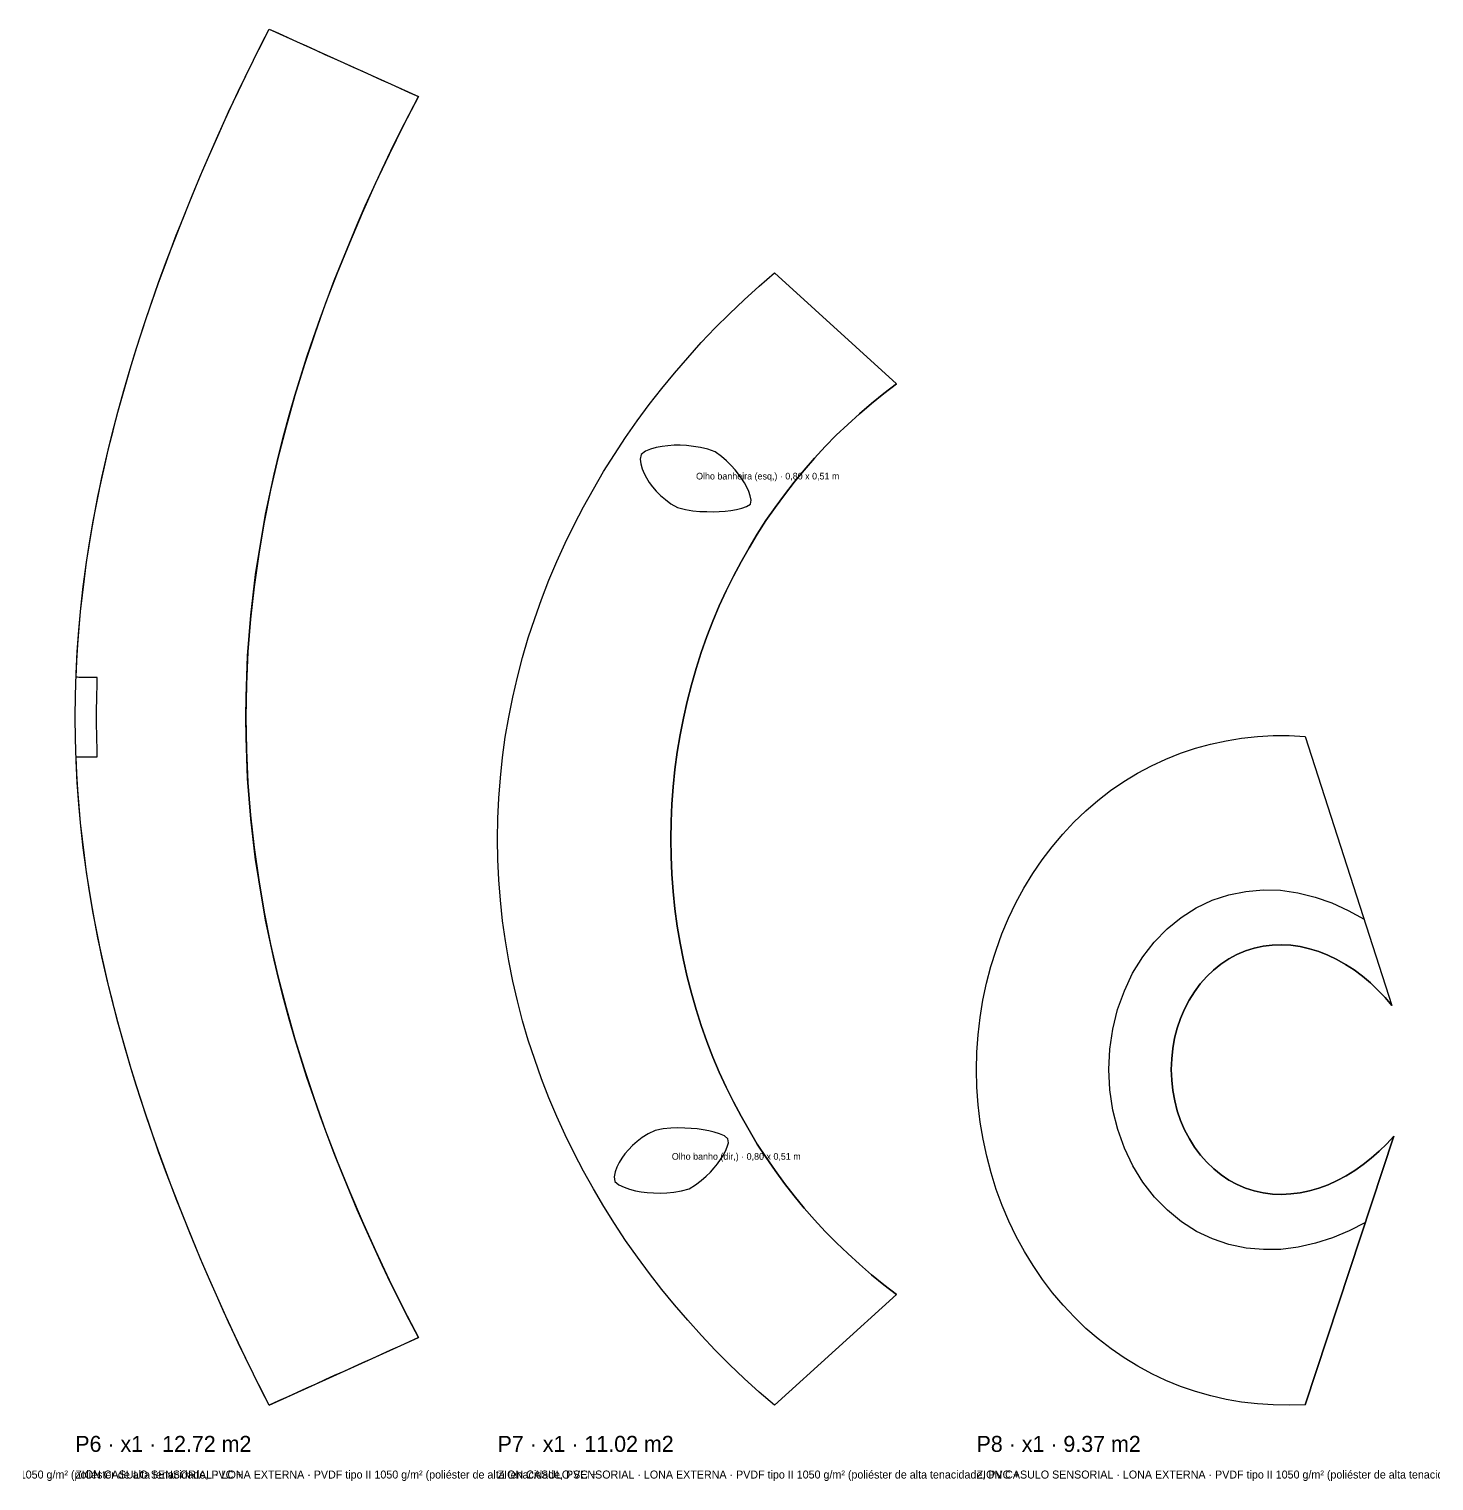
# Model space of a CAD drawing. Header units: metres. Extents: x 0 to 50.3, y -0.6 to 11.6.
# Drawn here: x 14.43 to 24.96, y -0.57 to 10.32 of the extents above; entities that cross this region are included whole.
import ezdxf

# ---------------------------------------------------------------- set-up
doc = ezdxf.new("R2010")
doc.units = ezdxf.units.M
for name, color, linetype in [('BOLSA', 30, 'Continuous'), ('CLAMP', 1, 'Continuous'), ('CONTORNO', 7, 'Continuous'), ('KEDER', 5, 'Continuous'), ('LINHA', 8, 'Continuous'), ('RECORTE', 3, 'Continuous'), ('TEXTO', 2, 'Continuous')]:
    doc.layers.add(name, color=color, linetype=linetype)

msp = doc.modelspace()

# ---------------------------------------------------------------- linework, layer by layer
at = {"layer": 'BOLSA'}
msp.add_lwpolyline([(24.665, 2.017), (24.611, 1.96), (24.554, 1.905), (24.495, 1.854), (24.434, 1.805), (24.371, 1.761), (24.306, 1.721), (24.24, 1.685), (24.172, 1.654), (24.103, 1.629), (24.033, 1.608), (23.963, 1.594), (23.893, 1.585), (23.823, 1.581), (23.754, 1.584), (23.685, 1.593), (23.618, 1.608), (23.552, 1.629), (23.489, 1.656), (23.428, 1.689), (23.369, 1.728), (23.314, 1.772), (23.262, 1.822), (23.214, 1.876), (23.17, 1.935), (23.131, 1.998), (23.096, 2.065), (23.066, 2.136), (23.041, 2.209), (23.022, 2.284), (23.008, 2.361), (22.999, 2.439), (22.996, 2.518), (22.999, 2.597), (23.007, 2.675), (23.021, 2.752), (23.041, 2.827), (23.065, 2.901), (23.095, 2.971), (23.13, 3.038), (23.169, 3.101), (23.213, 3.16), (23.261, 3.215), (23.313, 3.264), (23.368, 3.308), (23.427, 3.347), (23.488, 3.38), (23.551, 3.407), (23.617, 3.428), (23.684, 3.442), (23.753, 3.451), (23.822, 3.453), (23.892, 3.45), (23.962, 3.44), (24.032, 3.424), (24.102, 3.403), (24.17, 3.376), (24.237, 3.344), (24.303, 3.306), (24.367, 3.265), (24.429, 3.218), (24.488, 3.168), (24.545, 3.114), (24.599, 3.057), (24.65, 2.997)], dxfattribs=at)
at = {"layer": 'CLAMP'}
for points in [[(14.944, 4.864), (14.944, 4.879), (14.943, 4.893), (14.943, 4.908), (14.943, 4.923), (14.942, 4.938), (14.942, 4.953), (14.941, 4.968), (14.941, 4.983), (14.94, 4.997), (14.94, 5.012), (14.94, 5.027), (14.94, 5.042), (14.94, 5.057), (14.939, 5.072), (14.939, 5.086), (14.939, 5.101), (14.939, 5.116), (14.939, 5.131), (14.939, 5.146), (14.939, 5.161), (14.939, 5.175), (14.939, 5.19), (14.939, 5.205), (14.939, 5.22), (14.939, 5.235), (14.939, 5.25), (14.94, 5.264), (14.94, 5.279), (14.94, 5.294), (14.94, 5.309), (14.94, 5.324), (14.941, 5.339), (14.941, 5.354), (14.942, 5.368), (14.942, 5.383), (14.943, 5.398), (14.943, 5.413), (14.943, 5.428), (14.944, 5.443), (14.944, 5.457), (14.785, 5.46)], [(14.944, 4.864), (14.785, 4.861)]]:
    msp.add_lwpolyline(points, dxfattribs=at)
at = {"layer": 'CONTORNO'}
for points in [[(16.232, 0), (16.173, 0.116), (16.115, 0.233), (16.057, 0.35), (16.001, 0.468), (15.945, 0.587), (15.891, 0.705), (15.837, 0.825), (15.784, 0.944), (15.733, 1.064), (15.682, 1.184), (15.632, 1.305), (15.584, 1.426), (15.536, 1.547), (15.49, 1.669), (15.445, 1.79), (15.4, 1.912), (15.358, 2.034), (15.316, 2.156), (15.275, 2.278), (15.236, 2.401), (15.199, 2.523), (15.162, 2.646), (15.127, 2.768), (15.094, 2.891), (15.062, 3.014), (15.031, 3.137), (15.002, 3.26), (14.975, 3.383), (14.949, 3.506), (14.926, 3.629), (14.903, 3.752), (14.883, 3.875), (14.864, 3.999), (14.847, 4.122), (14.832, 4.245), (14.819, 4.368), (14.807, 4.492), (14.798, 4.615), (14.79, 4.738), (14.785, 4.861), (14.795, 4.862), (14.805, 4.862), (14.815, 4.862), (14.825, 4.862), (14.835, 4.862), (14.845, 4.862), (14.855, 4.863), (14.864, 4.863), (14.874, 4.863), (14.884, 4.863), (14.894, 4.863), (14.904, 4.863), (14.914, 4.863), (14.924, 4.864), (14.934, 4.864), (14.944, 4.864), (14.944, 4.879), (14.943, 4.893), (14.943, 4.908), (14.943, 4.923), (14.942, 4.938), (14.942, 4.953), (14.941, 4.968), (14.941, 4.983), (14.94, 4.997), (14.94, 5.012), (14.94, 5.027), (14.94, 5.042), (14.94, 5.057), (14.939, 5.072), (14.939, 5.086), (14.939, 5.101), (14.939, 5.116), (14.939, 5.131), (14.939, 5.146), (14.939, 5.161), (14.939, 5.175), (14.939, 5.19), (14.939, 5.205), (14.939, 5.22), (14.939, 5.235), (14.939, 5.25), (14.94, 5.264), (14.94, 5.279), (14.94, 5.294), (14.94, 5.309), (14.94, 5.324), (14.941, 5.339), (14.941, 5.354), (14.942, 5.368), (14.942, 5.383), (14.943, 5.398), (14.943, 5.413), (14.943, 5.428), (14.944, 5.443), (14.944, 5.457), (14.934, 5.458), (14.924, 5.458), (14.914, 5.458), (14.904, 5.458), (14.894, 5.458), (14.884, 5.458), (14.874, 5.458), (14.864, 5.459), (14.855, 5.459), (14.845, 5.459), (14.835, 5.459), (14.825, 5.459), (14.815, 5.459), (14.805, 5.459), (14.795, 5.46), (14.785, 5.46), (14.79, 5.583), (14.798, 5.706), (14.807, 5.83), (14.819, 5.953), (14.832, 6.076), (14.847, 6.199), (14.864, 6.323), (14.883, 6.446), (14.903, 6.569), (14.926, 6.692), (14.949, 6.815), (14.975, 6.938), (15.002, 7.061), (15.031, 7.184), (15.062, 7.307), (15.094, 7.43), (15.127, 7.553), (15.162, 7.675), (15.198, 7.798), (15.236, 7.921), (15.275, 8.043), (15.316, 8.165), (15.357, 8.287), (15.4, 8.409), (15.445, 8.531), (15.49, 8.653), (15.536, 8.774), (15.584, 8.895), (15.632, 9.016), (15.682, 9.137), (15.733, 9.257), (15.784, 9.377), (15.837, 9.497), (15.891, 9.616), (15.945, 9.735), (16.001, 9.853), (16.057, 9.971), (16.115, 10.088), (16.173, 10.205), (16.232, 10.321), (16.302, 10.289), (16.372, 10.258), (16.442, 10.226), (16.512, 10.194), (16.582, 10.163), (16.651, 10.131), (16.721, 10.099), (16.791, 10.068), (16.861, 10.036), (16.931, 10.004), (17.001, 9.973), (17.071, 9.941), (17.141, 9.909), (17.211, 9.878), (17.281, 9.846), (17.351, 9.814), (17.239, 9.599), (17.132, 9.381), (17.028, 9.161), (16.929, 8.94), (16.834, 8.716), (16.743, 8.491), (16.656, 8.264), (16.574, 8.035), (16.497, 7.804), (16.425, 7.572), (16.359, 7.337), (16.298, 7.101), (16.243, 6.863), (16.195, 6.623), (16.154, 6.382), (16.12, 6.139), (16.093, 5.895), (16.073, 5.651), (16.062, 5.406), (16.057, 5.161), (16.062, 4.915), (16.073, 4.67), (16.093, 4.426), (16.12, 4.182), (16.154, 3.94), (16.195, 3.698), (16.243, 3.459), (16.298, 3.22), (16.359, 2.984), (16.425, 2.749), (16.497, 2.517), (16.574, 2.286), (16.656, 2.057), (16.743, 1.83), (16.834, 1.605), (16.929, 1.382), (17.029, 1.16), (17.132, 0.94), (17.239, 0.723), (17.351, 0.507), (17.281, 0.475), (17.211, 0.443), (17.141, 0.412), (17.071, 0.38), (17.001, 0.348), (16.931, 0.317), (16.861, 0.285), (16.791, 0.253), (16.721, 0.222), (16.651, 0.19), (16.582, 0.158), (16.512, 0.127), (16.442, 0.095), (16.372, 0.063), (16.302, 0.032)], [(20.021, 0), (19.906, 0.099), (19.794, 0.201), (19.684, 0.306), (19.577, 0.414), (19.473, 0.524), (19.371, 0.637), (19.272, 0.752), (19.176, 0.869), (19.083, 0.989), (18.993, 1.111), (18.905, 1.236), (18.822, 1.362), (18.741, 1.491), (18.663, 1.622), (18.589, 1.755), (18.519, 1.89), (18.452, 2.027), (18.389, 2.166), (18.33, 2.306), (18.274, 2.448), (18.223, 2.592), (18.175, 2.738), (18.132, 2.884), (18.094, 3.032), (18.059, 3.181), (18.029, 3.332), (18.004, 3.483), (17.983, 3.634), (17.966, 3.787), (17.954, 3.94), (17.947, 4.093), (17.945, 4.246), (17.947, 4.4), (17.954, 4.553), (17.966, 4.706), (17.982, 4.858), (18.003, 5.01), (18.029, 5.161), (18.059, 5.311), (18.093, 5.46), (18.132, 5.608), (18.175, 5.755), (18.223, 5.901), (18.274, 6.044), (18.329, 6.187), (18.389, 6.327), (18.452, 6.466), (18.519, 6.603), (18.589, 6.738), (18.663, 6.871), (18.74, 7.002), (18.821, 7.131), (18.905, 7.257), (18.992, 7.382), (19.082, 7.504), (19.176, 7.624), (19.272, 7.741), (19.371, 7.856), (19.472, 7.969), (19.577, 8.079), (19.684, 8.186), (19.794, 8.291), (19.906, 8.393), (20.021, 8.492), (20.936, 7.661), (20.841, 7.588), (20.748, 7.513), (20.658, 7.436), (20.57, 7.356), (20.484, 7.274), (20.402, 7.19), (20.321, 7.103), (20.244, 7.014), (20.168, 6.923), (20.095, 6.829), (20.025, 6.733), (19.957, 6.635), (19.892, 6.534), (19.83, 6.431), (19.77, 6.326), (19.713, 6.218), (19.658, 6.108), (19.607, 5.996), (19.559, 5.881), (19.514, 5.765), (19.472, 5.646), (19.433, 5.526), (19.398, 5.403), (19.366, 5.279), (19.338, 5.154), (19.313, 5.027), (19.292, 4.898), (19.275, 4.769), (19.261, 4.639), (19.251, 4.509), (19.246, 4.378), (19.244, 4.246), (19.246, 4.115), (19.252, 3.984), (19.261, 3.854), (19.275, 3.724), (19.292, 3.594), (19.313, 3.466), (19.338, 3.339), (19.366, 3.214), (19.398, 3.09), (19.433, 2.967), (19.472, 2.847), (19.514, 2.728), (19.559, 2.611), (19.607, 2.497), (19.659, 2.385), (19.713, 2.275), (19.77, 2.167), (19.83, 2.062), (19.892, 1.959), (19.958, 1.858), (20.025, 1.76), (20.096, 1.664), (20.169, 1.57), (20.244, 1.479), (20.322, 1.39), (20.402, 1.303), (20.485, 1.219), (20.57, 1.137), (20.658, 1.057), (20.748, 0.979), (20.841, 0.904), (20.936, 0.831)], [(23.999, 0.004), (23.879, 0), (23.759, 0.002), (23.641, 0.01), (23.523, 0.024), (23.406, 0.044), (23.291, 0.07), (23.177, 0.103), (23.066, 0.141), (22.956, 0.186), (22.849, 0.236), (22.744, 0.293), (22.642, 0.355), (22.544, 0.423), (22.448, 0.497), (22.356, 0.576), (22.269, 0.661), (22.185, 0.75), (22.105, 0.844), (22.03, 0.943), (21.959, 1.047), (21.894, 1.154), (21.833, 1.265), (21.778, 1.38), (21.728, 1.498), (21.684, 1.619), (21.645, 1.742), (21.612, 1.868), (21.585, 1.995), (21.564, 2.124), (21.549, 2.254), (21.539, 2.385), (21.536, 2.516), (21.539, 2.648), (21.548, 2.778), (21.563, 2.909), (21.584, 3.037), (21.611, 3.165), (21.644, 3.291), (21.682, 3.414), (21.726, 3.535), (21.776, 3.653), (21.831, 3.768), (21.891, 3.879), (21.957, 3.987), (22.027, 4.09), (22.102, 4.189), (22.182, 4.284), (22.266, 4.373), (22.354, 4.457), (22.446, 4.536), (22.541, 4.61), (22.64, 4.678), (22.742, 4.74), (22.847, 4.796), (22.955, 4.846), (23.065, 4.89), (23.177, 4.927), (23.29, 4.959), (23.406, 4.984), (23.523, 5.003), (23.641, 5.015), (23.76, 5.022), (23.879, 5.022), (23.999, 5.016), (24.65, 2.997), (24.599, 3.057), (24.545, 3.114), (24.488, 3.168), (24.429, 3.218), (24.367, 3.265), (24.303, 3.306), (24.237, 3.344), (24.17, 3.376), (24.102, 3.403), (24.032, 3.424), (23.962, 3.44), (23.892, 3.45), (23.822, 3.453), (23.753, 3.451), (23.684, 3.442), (23.617, 3.428), (23.551, 3.407), (23.488, 3.38), (23.427, 3.347), (23.368, 3.308), (23.313, 3.264), (23.261, 3.215), (23.213, 3.16), (23.169, 3.101), (23.13, 3.038), (23.095, 2.971), (23.065, 2.901), (23.041, 2.827), (23.021, 2.752), (23.007, 2.675), (22.999, 2.597), (22.996, 2.518), (22.999, 2.439), (23.008, 2.361), (23.022, 2.284), (23.041, 2.209), (23.066, 2.136), (23.096, 2.065), (23.131, 1.998), (23.17, 1.935), (23.214, 1.876), (23.262, 1.822), (23.314, 1.772), (23.369, 1.728), (23.428, 1.689), (23.489, 1.656), (23.552, 1.629), (23.618, 1.608), (23.685, 1.593), (23.754, 1.584), (23.823, 1.581), (23.893, 1.585), (23.963, 1.594), (24.033, 1.608), (24.103, 1.629), (24.172, 1.654), (24.24, 1.685), (24.306, 1.721), (24.371, 1.761), (24.434, 1.805), (24.495, 1.854), (24.554, 1.905), (24.611, 1.96), (24.665, 2.017)]]:
    msp.add_lwpolyline(points, close=True, dxfattribs=at)
at = {"layer": 'KEDER'}
for points in [[(16.232, 0), (16.154, 0.154), (16.077, 0.309), (16.002, 0.465), (15.928, 0.622), (15.857, 0.78), (15.787, 0.939), (15.718, 1.098), (15.652, 1.257), (15.587, 1.418), (15.524, 1.578), (15.463, 1.739), (15.404, 1.901), (15.347, 2.063), (15.293, 2.225), (15.24, 2.387), (15.19, 2.549), (15.143, 2.712), (15.098, 2.875), (15.056, 3.037), (15.016, 3.2), (14.979, 3.364), (14.945, 3.527), (14.914, 3.69), (14.886, 3.853), (14.861, 4.017), (14.839, 4.18), (14.821, 4.343), (14.806, 4.507), (14.794, 4.67), (14.785, 4.834), (14.78, 4.997), (14.779, 5.161), (14.78, 5.324), (14.785, 5.488), (14.794, 5.651), (14.806, 5.814), (14.821, 5.978), (14.839, 6.141), (14.861, 6.305), (14.886, 6.468), (14.914, 6.631), (14.945, 6.794), (14.979, 6.958), (15.016, 7.121), (15.056, 7.284), (15.098, 7.447), (15.143, 7.609), (15.19, 7.772), (15.24, 7.934), (15.293, 8.097), (15.347, 8.259), (15.404, 8.42), (15.463, 8.582), (15.524, 8.743), (15.587, 8.903), (15.652, 9.064), (15.718, 9.223), (15.787, 9.383), (15.857, 9.541), (15.928, 9.699), (16.002, 9.856), (16.077, 10.012), (16.154, 10.167), (16.232, 10.321)], [(16.232, 10.321), (17.351, 9.814)], [(17.351, 0.507), (17.281, 0.641), (17.212, 0.777), (17.145, 0.913), (17.08, 1.05), (17.016, 1.188), (16.954, 1.326), (16.893, 1.465), (16.834, 1.605), (16.776, 1.745), (16.721, 1.887), (16.667, 2.029), (16.615, 2.171), (16.564, 2.315), (16.516, 2.459), (16.469, 2.604), (16.425, 2.749), (16.383, 2.896), (16.343, 3.043), (16.305, 3.191), (16.27, 3.339), (16.237, 3.488), (16.206, 3.638), (16.179, 3.789), (16.154, 3.94), (16.131, 4.091), (16.112, 4.243), (16.095, 4.395), (16.082, 4.548), (16.071, 4.701), (16.064, 4.854), (16.059, 5.007), (16.057, 5.161), (16.059, 5.314), (16.064, 5.467), (16.071, 5.62), (16.082, 5.773), (16.095, 5.926), (16.112, 6.078), (16.131, 6.23), (16.154, 6.382), (16.179, 6.533), (16.206, 6.683), (16.237, 6.833), (16.27, 6.982), (16.305, 7.13), (16.343, 7.278), (16.383, 7.425), (16.425, 7.572), (16.469, 7.717), (16.516, 7.862), (16.564, 8.007), (16.615, 8.15), (16.667, 8.293), (16.721, 8.435), (16.776, 8.576), (16.834, 8.716), (16.893, 8.856), (16.953, 8.995), (17.016, 9.134), (17.08, 9.271), (17.145, 9.408), (17.212, 9.544), (17.281, 9.68), (17.351, 9.814)], [(20.021, 0), (19.906, 0.099), (19.794, 0.201), (19.684, 0.306), (19.577, 0.414), (19.473, 0.524), (19.371, 0.637), (19.272, 0.752), (19.176, 0.869), (19.083, 0.989), (18.993, 1.111), (18.905, 1.236), (18.822, 1.362), (18.741, 1.491), (18.663, 1.622), (18.589, 1.755), (18.519, 1.89), (18.452, 2.027), (18.389, 2.166), (18.33, 2.306), (18.274, 2.448), (18.223, 2.592), (18.175, 2.738), (18.132, 2.884), (18.094, 3.032), (18.059, 3.181), (18.029, 3.332), (18.004, 3.483), (17.983, 3.634), (17.966, 3.787), (17.954, 3.94), (17.947, 4.093), (17.945, 4.246), (17.947, 4.4), (17.954, 4.553), (17.966, 4.706), (17.982, 4.858), (18.003, 5.01), (18.029, 5.161), (18.059, 5.311), (18.093, 5.46), (18.132, 5.608), (18.175, 5.755), (18.223, 5.901), (18.274, 6.044), (18.329, 6.187), (18.389, 6.327), (18.452, 6.466), (18.519, 6.603), (18.589, 6.738), (18.663, 6.871), (18.74, 7.002), (18.821, 7.131), (18.905, 7.257), (18.992, 7.382), (19.082, 7.504), (19.176, 7.624), (19.272, 7.741), (19.371, 7.856), (19.472, 7.969), (19.577, 8.079), (19.684, 8.186), (19.794, 8.291), (19.906, 8.393), (20.021, 8.492)], [(20.021, 8.492), (20.936, 7.661)], [(20.936, 0.831), (20.841, 0.904), (20.748, 0.979), (20.658, 1.057), (20.57, 1.137), (20.485, 1.219), (20.402, 1.303), (20.322, 1.39), (20.244, 1.479), (20.169, 1.57), (20.096, 1.664), (20.025, 1.76), (19.958, 1.858), (19.892, 1.959), (19.83, 2.062), (19.77, 2.167), (19.713, 2.275), (19.659, 2.385), (19.607, 2.497), (19.559, 2.611), (19.514, 2.728), (19.472, 2.847), (19.433, 2.967), (19.398, 3.09), (19.366, 3.214), (19.338, 3.339), (19.313, 3.466), (19.292, 3.594), (19.275, 3.724), (19.261, 3.854), (19.252, 3.984), (19.246, 4.115), (19.244, 4.246), (19.246, 4.378), (19.251, 4.509), (19.261, 4.639), (19.275, 4.769), (19.292, 4.898), (19.313, 5.027), (19.338, 5.154), (19.366, 5.279), (19.398, 5.403), (19.433, 5.526), (19.472, 5.646), (19.514, 5.765), (19.559, 5.881), (19.607, 5.996), (19.658, 6.108), (19.713, 6.218), (19.77, 6.326), (19.83, 6.431), (19.892, 6.534), (19.957, 6.635), (20.025, 6.733), (20.095, 6.829), (20.168, 6.923), (20.244, 7.014), (20.321, 7.103), (20.402, 7.19), (20.484, 7.274), (20.57, 7.356), (20.658, 7.436), (20.748, 7.513), (20.841, 7.588), (20.936, 7.661)], [(23.999, 0.004), (23.879, 0), (23.759, 0.002), (23.641, 0.01), (23.523, 0.024), (23.406, 0.044), (23.291, 0.07), (23.177, 0.103), (23.066, 0.141), (22.956, 0.186), (22.849, 0.236), (22.744, 0.293), (22.642, 0.355), (22.544, 0.423), (22.448, 0.497), (22.356, 0.576), (22.269, 0.661), (22.185, 0.75), (22.105, 0.844), (22.03, 0.943), (21.959, 1.047), (21.894, 1.154), (21.833, 1.265), (21.778, 1.38), (21.728, 1.498), (21.684, 1.619), (21.645, 1.742), (21.612, 1.868), (21.585, 1.995), (21.564, 2.124), (21.549, 2.254), (21.539, 2.385), (21.536, 2.516), (21.539, 2.648), (21.548, 2.778), (21.563, 2.909), (21.584, 3.037), (21.611, 3.165), (21.644, 3.291), (21.682, 3.414), (21.726, 3.535), (21.776, 3.653), (21.831, 3.768), (21.891, 3.879), (21.957, 3.987), (22.027, 4.09), (22.102, 4.189), (22.182, 4.284), (22.266, 4.373), (22.354, 4.457), (22.446, 4.536), (22.541, 4.61), (22.64, 4.678), (22.742, 4.74), (22.847, 4.796), (22.955, 4.846), (23.065, 4.89), (23.177, 4.927), (23.29, 4.959), (23.406, 4.984), (23.523, 5.003), (23.641, 5.015), (23.76, 5.022), (23.879, 5.022), (23.999, 5.016)], [(23.999, 5.016), (24.65, 2.997)], [(23.999, 0.004), (24.665, 2.017)], [(20.021, 0), (20.936, 0.831)], [(16.232, 0), (17.351, 0.507)]]:
    msp.add_lwpolyline(points, dxfattribs=at)
at = {"layer": 'LINHA'}
msp.add_lwpolyline([(24.451, 1.371), (24.33, 1.309), (24.205, 1.256), (24.078, 1.215), (23.948, 1.186), (23.817, 1.169), (23.686, 1.167), (23.556, 1.179), (23.428, 1.206), (23.304, 1.248), (23.185, 1.304), (23.072, 1.376), (22.967, 1.462), (22.87, 1.561), (22.783, 1.673), (22.707, 1.795), (22.645, 1.928), (22.594, 2.068), (22.558, 2.214), (22.536, 2.365), (22.528, 2.517), (22.536, 2.67), (22.557, 2.821), (22.593, 2.967), (22.644, 3.108), (22.706, 3.24), (22.782, 3.363), (22.868, 3.474), (22.965, 3.574), (23.071, 3.659), (23.183, 3.731), (23.303, 3.787), (23.427, 3.828), (23.555, 3.854), (23.684, 3.865), (23.815, 3.862), (23.945, 3.843), (24.074, 3.811), (24.2, 3.767), (24.323, 3.711), (24.441, 3.645)], dxfattribs=at)
at = {"layer": 'RECORTE'}
for points in [[(19.841, 6.759), (19.845, 6.789), (19.839, 6.821), (19.828, 6.853), (19.813, 6.885), (19.796, 6.917), (19.775, 6.949), (19.752, 6.982), (19.726, 7.015), (19.696, 7.048), (19.662, 7.082), (19.623, 7.116), (19.576, 7.149), (19.521, 7.169), (19.466, 7.182), (19.413, 7.191), (19.362, 7.197), (19.314, 7.199), (19.268, 7.199), (19.222, 7.196), (19.178, 7.191), (19.134, 7.182), (19.092, 7.17), (19.053, 7.154), (19.021, 7.13), (19.014, 7.096), (19.018, 7.059), (19.028, 7.024), (19.043, 6.989), (19.061, 6.955), (19.082, 6.921), (19.106, 6.889), (19.134, 6.856), (19.166, 6.824), (19.203, 6.792), (19.245, 6.761), (19.295, 6.733), (19.353, 6.718), (19.409, 6.709), (19.462, 6.704), (19.513, 6.702), (19.561, 6.701), (19.607, 6.702), (19.651, 6.705), (19.693, 6.71), (19.735, 6.718), (19.775, 6.727), (19.812, 6.74)], [(19.672, 1.999), (19.645, 2.02), (19.609, 2.036), (19.569, 2.048), (19.528, 2.058), (19.485, 2.066), (19.441, 2.072), (19.396, 2.076), (19.348, 2.079), (19.297, 2.08), (19.243, 2.078), (19.186, 2.073), (19.127, 2.061), (19.075, 2.036), (19.03, 2.008), (18.991, 1.978), (18.957, 1.947), (18.927, 1.916), (18.9, 1.885), (18.876, 1.853), (18.856, 1.82), (18.839, 1.786), (18.827, 1.751), (18.82, 1.714), (18.824, 1.679), (18.855, 1.654), (18.893, 1.635), (18.935, 1.62), (18.978, 1.609), (19.022, 1.6), (19.067, 1.595), (19.114, 1.592), (19.163, 1.591), (19.214, 1.593), (19.267, 1.598), (19.323, 1.608), (19.38, 1.624), (19.429, 1.654), (19.471, 1.686), (19.508, 1.718), (19.54, 1.749), (19.568, 1.781), (19.594, 1.811), (19.616, 1.842), (19.636, 1.873), (19.653, 1.905), (19.667, 1.937), (19.675, 1.969)]]:
    msp.add_lwpolyline(points, close=True, dxfattribs=at)

# ---------------------------------------------------------------- texts
at = {"layer": 'TEXTO'}
for s, height, p in [('Olho banheira (esq,) · 0,80 x 0,51 m', 0.05, (19.433, 6.943)), ('Olho banho (dir,) · 0,80 x 0,51 m', 0.05, (19.251, 1.841)), ('P6 · x1 · 12.72 m2', 0.12, (14.779, -0.35)), ('P7 · x1 · 11.02 m2', 0.12, (17.945, -0.35)), ('P8 · x1 · 9.37 m2', 0.12, (21.536, -0.35)), ('ZION CASULO SENSORIAL · LONA EXTERNA · PVDF tipo II 1050 g/m² (poliéster de alta tenacidade, PVC + ', 0.06, (12.12, -0.55)), ('ZION CASULO SENSORIAL · LONA EXTERNA · PVDF tipo II 1050 g/m² (poliéster de alta tenacidade, PVC + ', 0.06, (14.779, -0.55)), ('ZION CASULO SENSORIAL · LONA EXTERNA · PVDF tipo II 1050 g/m² (poliéster de alta tenacidade, PVC + ', 0.06, (17.945, -0.55)), ('ZION CASULO SENSORIAL · LONA EXTERNA · PVDF tipo II 1050 g/m² (poliéster de alta tenacidade, PVC + ', 0.06, (21.536, -0.55))]:
    msp.add_text(s, height=height, dxfattribs=at).set_placement(p)

doc.saveas('drawing.dxf')
